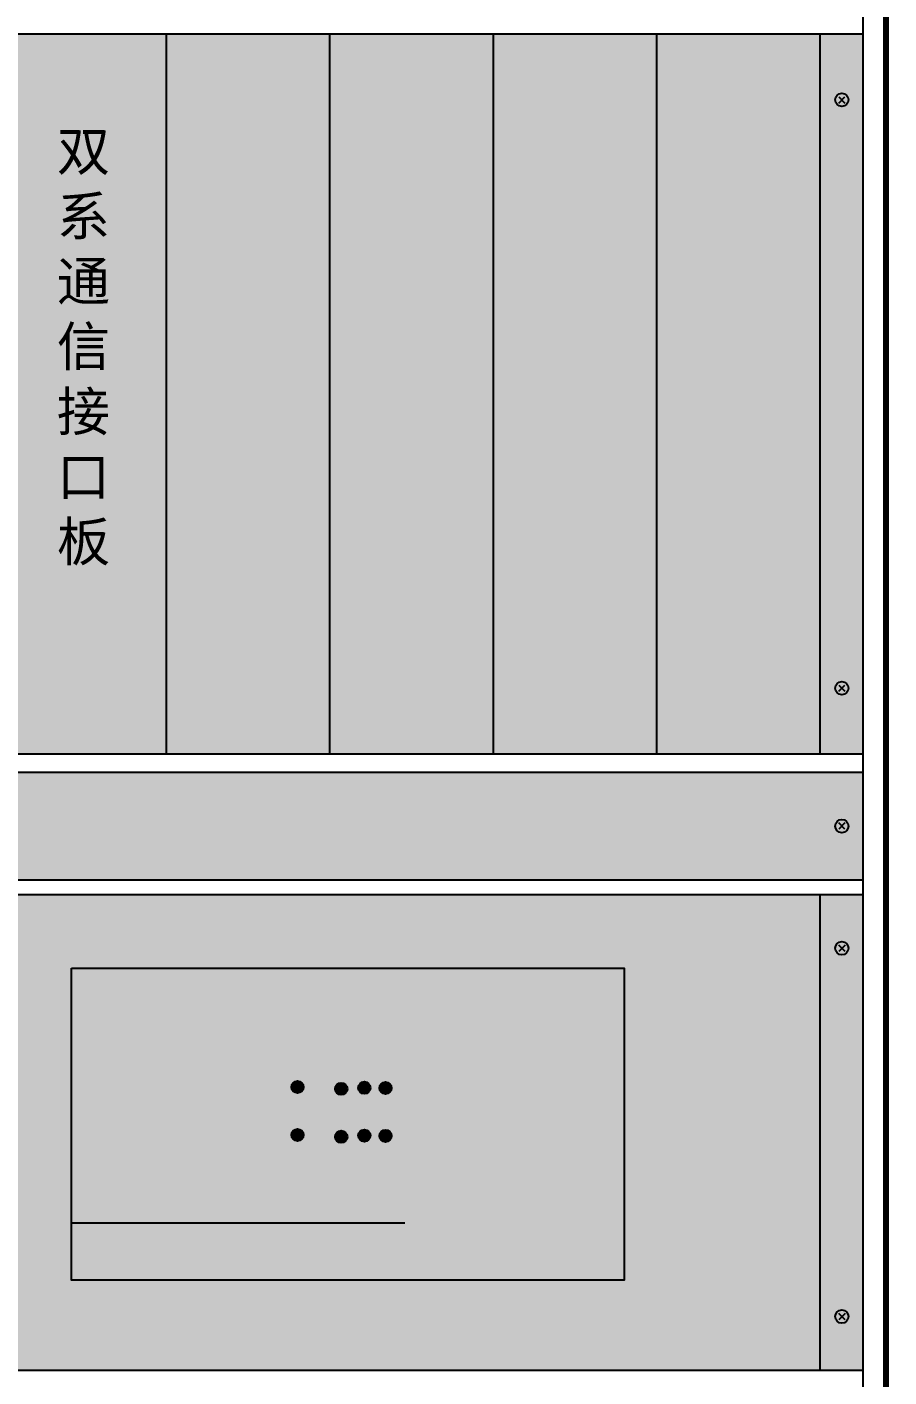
# Model space of a CAD drawing. Header units: millimetres. Extents: x 1211 to 4590, y 32 to 2478.
# Drawn here: x 3111 to 3552, y 1046 to 1738 of the extents above; entities that cross this region are included whole.
import ezdxf

# ---------------------------------------------------------------- set-up
doc = ezdxf.new("R2010")
doc.units = ezdxf.units.MM
doc.styles.get("Standard").update_dxf_attribs({"font": 'simsun.ttc'})

msp = doc.modelspace()

# ---------------------------------------------------------------- hatches: boundary and pattern name
at = {"lineweight": -3, "ltscale": 0.1, "true_color": 0xeff3f7}
h = msp.add_hatch(color=7, dxfattribs=at)
h.dxf.hatch_style = 1
h.paths.add_polyline_path([(3181.92, 1734.15), (3098.18, 1734.15), (3098.18, 1365.16), (3181.92, 1365.16)])
h = msp.add_hatch(color=7, dxfattribs=at)
h.dxf.hatch_style = 1
h.paths.add_polyline_path([(3265.67, 1734.15), (3181.92, 1734.15), (3181.92, 1365.16), (3265.67, 1365.16)])
h = msp.add_hatch(color=7, dxfattribs=at)
h.dxf.hatch_style = 1
h.paths.add_polyline_path([(3349.42, 1734.15), (3265.67, 1734.15), (3265.67, 1365.16), (3349.42, 1365.16)])
h = msp.add_hatch(color=7, dxfattribs=at)
h.dxf.hatch_style = 1
h.paths.add_polyline_path([(3433.16, 1734.15), (3349.42, 1734.15), (3349.42, 1365.16), (3433.16, 1365.16)])
h = msp.add_hatch(color=7, dxfattribs=at)
h.dxf.hatch_style = 1
h.paths.add_polyline_path([(3516.91, 1734.15), (3433.16, 1734.15), (3433.16, 1365.16), (3516.91, 1365.16)])
h = msp.add_hatch(color=7, dxfattribs=at)
h.dxf.hatch_style = 1
h.paths.add_polyline_path([(3517.01, 1365.16), (3538.88, 1365.16), (3538.88, 1734.15), (3517.01, 1734.15)])
h = msp.add_hatch(color=7, dxfattribs=at)
h.dxf.hatch_style = 1
h.paths.add_polyline_path([(2573.82, 1355.91), (2573.82, 1300.65), (3538.88, 1300.65), (3538.88, 1355.91)])
h = msp.add_hatch(color=7, dxfattribs=at)
h.dxf.hatch_style = 1
h.paths.add_polyline_path([(2573.82, 1293.32), (2573.82, 1049.37), (3538.88, 1049.36), (3538.88, 1293.31)])
at = {"ltscale": 0.1}
h = msp.add_hatch(color=49, dxfattribs=at)
h.dxf.hatch_style = 1
edge = h.paths.add_edge_path()
edge.add_line((3159.14, 1218.25), (3159.14, 1234.58))
edge.add_arc((3156.98, 1234.58), 2.16, 0, 180)
edge.add_line((3154.82, 1234.58), (3154.82, 1218.25))
edge.add_arc((3156.98, 1218.25), 2.16, 180, 360)
h = msp.add_hatch(color=49, dxfattribs=at)
h.dxf.hatch_style = 1
edge = h.paths.add_edge_path()
edge.add_line((3166.37, 1218.25), (3166.37, 1234.58))
edge.add_arc((3164.21, 1234.58), 2.16, 0, 180)
edge.add_line((3162.05, 1234.58), (3162.05, 1218.25))
edge.add_arc((3164.21, 1218.25), 2.16, 180, 360)
h = msp.add_hatch(color=49, dxfattribs=at)
h.dxf.hatch_style = 1
edge = h.paths.add_edge_path()
edge.add_line((3173.6, 1218.25), (3173.6, 1234.58))
edge.add_arc((3171.44, 1234.58), 2.16, 0, 180)
edge.add_line((3169.27, 1234.58), (3169.27, 1218.25))
edge.add_arc((3171.44, 1218.25), 2.16, 180, 360)
h = msp.add_hatch(color=49, dxfattribs=at)
h.dxf.hatch_style = 1
edge = h.paths.add_edge_path()
edge.add_line((3180.82, 1218.25), (3180.82, 1234.58))
edge.add_arc((3178.66, 1234.58), 2.16, 0, 180)
edge.add_line((3176.5, 1234.58), (3176.5, 1218.25))
edge.add_arc((3178.66, 1218.25), 2.16, 180, 360)
h = msp.add_hatch(color=49, dxfattribs=at)
h.dxf.hatch_style = 1
edge = h.paths.add_edge_path()
edge.add_line((3188.24, 1218.25), (3188.24, 1234.58))
edge.add_arc((3186.08, 1234.58), 2.16, 0, 180)
edge.add_line((3183.92, 1234.58), (3183.92, 1218.25))
edge.add_arc((3186.08, 1218.25), 2.16, 180, 360)
h = msp.add_hatch(color=49, dxfattribs=at)
h.dxf.hatch_style = 1
edge = h.paths.add_edge_path()
edge.add_line((3195.47, 1218.25), (3195.47, 1234.58))
edge.add_arc((3193.3, 1234.58), 2.16, 0, 180)
edge.add_line((3191.14, 1234.58), (3191.14, 1218.25))
edge.add_arc((3193.3, 1218.25), 2.16, 180, 360)
h = msp.add_hatch(color=49, dxfattribs=at)
h.dxf.hatch_style = 1
edge = h.paths.add_edge_path()
edge.add_line((3202.69, 1218.25), (3202.69, 1234.58))
edge.add_arc((3200.53, 1234.58), 2.16, 0, 180)
edge.add_line((3198.37, 1234.58), (3198.37, 1218.25))
edge.add_arc((3200.53, 1218.25), 2.16, 180, 360)
h = msp.add_hatch(color=49, dxfattribs=at)
h.dxf.hatch_style = 1
edge = h.paths.add_edge_path()
edge.add_line((3209.92, 1218.25), (3209.92, 1234.58))
edge.add_arc((3207.76, 1234.58), 2.16, 0, 180)
edge.add_line((3205.6, 1234.58), (3205.6, 1218.25))
edge.add_arc((3207.76, 1218.25), 2.16, 180, 360)
h = msp.add_hatch(color=49, dxfattribs=at)
h.dxf.hatch_style = 1
edge = h.paths.add_edge_path()
edge.add_line((3335.65, 1218.25), (3335.65, 1234.58))
edge.add_arc((3333.49, 1234.58), 2.16, 0, 180)
edge.add_line((3331.32, 1234.58), (3331.32, 1218.25))
edge.add_arc((3333.49, 1218.25), 2.16, 180, 360)
h = msp.add_hatch(color=49, dxfattribs=at)
h.dxf.hatch_style = 1
edge = h.paths.add_edge_path()
edge.add_line((3342.87, 1218.25), (3342.87, 1234.58))
edge.add_arc((3340.71, 1234.58), 2.16, 0, 180)
edge.add_line((3338.55, 1234.58), (3338.55, 1218.25))
edge.add_arc((3340.71, 1218.25), 2.16, 180, 360)
h = msp.add_hatch(color=49, dxfattribs=at)
h.dxf.hatch_style = 1
edge = h.paths.add_edge_path()
edge.add_line((3350.1, 1218.25), (3350.1, 1234.58))
edge.add_arc((3347.94, 1234.58), 2.16, 0, 180)
edge.add_line((3345.78, 1234.58), (3345.78, 1218.25))
edge.add_arc((3347.94, 1218.25), 2.16, 180, 360)
h = msp.add_hatch(color=49, dxfattribs=at)
h.dxf.hatch_style = 1
edge = h.paths.add_edge_path()
edge.add_line((3357.33, 1218.25), (3357.33, 1234.58))
edge.add_arc((3355.17, 1234.58), 2.16, 0, 180)
edge.add_line((3353.01, 1234.58), (3353.01, 1218.25))
edge.add_arc((3355.17, 1218.25), 2.16, 180, 360)
h = msp.add_hatch(color=49, dxfattribs=at)
h.dxf.hatch_style = 1
edge = h.paths.add_edge_path()
edge.add_line((3364.43, 1218.25), (3364.43, 1234.58))
edge.add_arc((3362.27, 1234.58), 2.16, 0, 180)
edge.add_line((3360.11, 1234.58), (3360.11, 1218.25))
edge.add_arc((3362.27, 1218.25), 2.16, 180, 360)
h = msp.add_hatch(color=49, dxfattribs=at)
h.dxf.hatch_style = 1
edge = h.paths.add_edge_path()
edge.add_line((3371.65, 1218.25), (3371.65, 1234.58))
edge.add_arc((3369.49, 1234.58), 2.16, 0, 180)
edge.add_line((3367.33, 1234.58), (3367.33, 1218.25))
edge.add_arc((3369.49, 1218.25), 2.16, 180, 360)
h = msp.add_hatch(color=49, dxfattribs=at)
h.dxf.hatch_style = 1
edge = h.paths.add_edge_path()
edge.add_line((3378.88, 1218.25), (3378.88, 1234.58))
edge.add_arc((3376.72, 1234.58), 2.16, 0, 180)
edge.add_line((3374.56, 1234.58), (3374.56, 1218.25))
edge.add_arc((3376.72, 1218.25), 2.16, 180, 360)
h = msp.add_hatch(color=49, dxfattribs=at)
h.dxf.hatch_style = 1
edge = h.paths.add_edge_path()
edge.add_line((3386.11, 1218.25), (3386.11, 1234.58))
edge.add_arc((3383.95, 1234.58), 2.16, 0, 180)
edge.add_line((3381.79, 1234.58), (3381.79, 1218.25))
edge.add_arc((3383.95, 1218.25), 2.16, 180, 360)
h = msp.add_hatch(color=49, dxfattribs=at)
h.dxf.hatch_style = 1
edge = h.paths.add_edge_path()
edge.add_line((3159.14, 1193.88), (3159.14, 1210.21))
edge.add_arc((3156.98, 1210.21), 2.16, 0, 180)
edge.add_line((3154.82, 1210.21), (3154.82, 1193.88))
edge.add_arc((3156.98, 1193.88), 2.16, 180, 360)
h = msp.add_hatch(color=49, dxfattribs=at)
h.dxf.hatch_style = 1
edge = h.paths.add_edge_path()
edge.add_line((3166.37, 1193.88), (3166.37, 1210.21))
edge.add_arc((3164.21, 1210.21), 2.16, 0, 180)
edge.add_line((3162.05, 1210.21), (3162.05, 1193.88))
edge.add_arc((3164.21, 1193.88), 2.16, 180, 360)
h = msp.add_hatch(color=49, dxfattribs=at)
h.dxf.hatch_style = 1
edge = h.paths.add_edge_path()
edge.add_line((3173.6, 1193.88), (3173.6, 1210.21))
edge.add_arc((3171.44, 1210.21), 2.16, 0, 180)
edge.add_line((3169.27, 1210.21), (3169.27, 1193.88))
edge.add_arc((3171.44, 1193.88), 2.16, 180, 360)
h = msp.add_hatch(color=49, dxfattribs=at)
h.dxf.hatch_style = 1
edge = h.paths.add_edge_path()
edge.add_line((3180.82, 1193.88), (3180.82, 1210.21))
edge.add_arc((3178.66, 1210.21), 2.16, 0, 180)
edge.add_line((3176.5, 1210.21), (3176.5, 1193.88))
edge.add_arc((3178.66, 1193.88), 2.16, 180, 360)
h = msp.add_hatch(color=49, dxfattribs=at)
h.dxf.hatch_style = 1
edge = h.paths.add_edge_path()
edge.add_line((3188.24, 1193.88), (3188.24, 1210.21))
edge.add_arc((3186.08, 1210.21), 2.16, 0, 180)
edge.add_line((3183.92, 1210.21), (3183.92, 1193.88))
edge.add_arc((3186.08, 1193.88), 2.16, 180, 360)
h = msp.add_hatch(color=49, dxfattribs=at)
h.dxf.hatch_style = 1
edge = h.paths.add_edge_path()
edge.add_line((3195.47, 1193.88), (3195.47, 1210.21))
edge.add_arc((3193.3, 1210.21), 2.16, 0, 180)
edge.add_line((3191.14, 1210.21), (3191.14, 1193.88))
edge.add_arc((3193.3, 1193.88), 2.16, 180, 360)
h = msp.add_hatch(color=49, dxfattribs=at)
h.dxf.hatch_style = 1
edge = h.paths.add_edge_path()
edge.add_line((3202.69, 1193.88), (3202.69, 1210.21))
edge.add_arc((3200.53, 1210.21), 2.16, 0, 180)
edge.add_line((3198.37, 1210.21), (3198.37, 1193.88))
edge.add_arc((3200.53, 1193.88), 2.16, 180, 360)
h = msp.add_hatch(color=49, dxfattribs=at)
h.dxf.hatch_style = 1
edge = h.paths.add_edge_path()
edge.add_line((3209.92, 1193.88), (3209.92, 1210.21))
edge.add_arc((3207.76, 1210.21), 2.16, 0, 180)
edge.add_line((3205.6, 1210.21), (3205.6, 1193.88))
edge.add_arc((3207.76, 1193.88), 2.16, 180, 360)
h = msp.add_hatch(color=49, dxfattribs=at)
h.dxf.hatch_style = 1
edge = h.paths.add_edge_path()
edge.add_line((3335.65, 1193.88), (3335.65, 1210.21))
edge.add_arc((3333.49, 1210.21), 2.16, 0, 180)
edge.add_line((3331.32, 1210.21), (3331.32, 1193.88))
edge.add_arc((3333.49, 1193.88), 2.16, 180, 360)
h = msp.add_hatch(color=49, dxfattribs=at)
h.dxf.hatch_style = 1
edge = h.paths.add_edge_path()
edge.add_line((3342.87, 1193.88), (3342.87, 1210.21))
edge.add_arc((3340.71, 1210.21), 2.16, 0, 180)
edge.add_line((3338.55, 1210.21), (3338.55, 1193.88))
edge.add_arc((3340.71, 1193.88), 2.16, 180, 360)
h = msp.add_hatch(color=49, dxfattribs=at)
h.dxf.hatch_style = 1
edge = h.paths.add_edge_path()
edge.add_line((3350.1, 1193.88), (3350.1, 1210.21))
edge.add_arc((3347.94, 1210.21), 2.16, 0, 180)
edge.add_line((3345.78, 1210.21), (3345.78, 1193.88))
edge.add_arc((3347.94, 1193.88), 2.16, 180, 360)
h = msp.add_hatch(color=49, dxfattribs=at)
h.dxf.hatch_style = 1
edge = h.paths.add_edge_path()
edge.add_line((3357.33, 1193.88), (3357.33, 1210.21))
edge.add_arc((3355.17, 1210.21), 2.16, 0, 180)
edge.add_line((3353.01, 1210.21), (3353.01, 1193.88))
edge.add_arc((3355.17, 1193.88), 2.16, 180, 360)
h = msp.add_hatch(color=49, dxfattribs=at)
h.dxf.hatch_style = 1
edge = h.paths.add_edge_path()
edge.add_line((3364.43, 1193.88), (3364.43, 1210.21))
edge.add_arc((3362.27, 1210.21), 2.16, 0, 180)
edge.add_line((3360.11, 1210.21), (3360.11, 1193.88))
edge.add_arc((3362.27, 1193.88), 2.16, 180, 360)
h = msp.add_hatch(color=49, dxfattribs=at)
h.dxf.hatch_style = 1
edge = h.paths.add_edge_path()
edge.add_line((3371.65, 1193.88), (3371.65, 1210.21))
edge.add_arc((3369.49, 1210.21), 2.16, 0, 180)
edge.add_line((3367.33, 1210.21), (3367.33, 1193.88))
edge.add_arc((3369.49, 1193.88), 2.16, 180, 360)
h = msp.add_hatch(color=49, dxfattribs=at)
h.dxf.hatch_style = 1
edge = h.paths.add_edge_path()
edge.add_line((3378.88, 1193.88), (3378.88, 1210.21))
edge.add_arc((3376.72, 1210.21), 2.16, 0, 180)
edge.add_line((3374.56, 1210.21), (3374.56, 1193.88))
edge.add_arc((3376.72, 1193.88), 2.16, 180, 360)
h = msp.add_hatch(color=49, dxfattribs=at)
h.dxf.hatch_style = 1
edge = h.paths.add_edge_path()
edge.add_line((3386.11, 1193.88), (3386.11, 1210.21))
edge.add_arc((3383.95, 1210.21), 2.16, 0, 180)
edge.add_line((3381.79, 1210.21), (3381.79, 1193.88))
edge.add_arc((3383.95, 1193.88), 2.16, 180, 360)
h = msp.add_hatch(color=250, dxfattribs=at)
h.dxf.hatch_style = 1
edge = h.paths.add_edge_path()
edge.add_line((3240.39, 1207.21), (3306.42, 1207.21))
edge.add_arc((3306.42, 1205.21), 2, 0, 90, ccw=False)
edge.add_line((3308.42, 1205.21), (3308.42, 1144.68))
edge.add_arc((3306.42, 1144.68), 2, 270, 360, ccw=False)
edge.add_line((3306.42, 1142.68), (3240.39, 1142.68))
edge.add_arc((3240.39, 1144.68), 2, 180, 270, ccw=False)
edge.add_line((3238.39, 1144.68), (3238.39, 1205.21))
edge.add_arc((3240.39, 1205.21), 2, 90, 180, ccw=False)
at = {"ltscale": 0.1, "true_color": 0xd9d9d9}
h = msp.add_hatch(color=254, dxfattribs=at)
h.dxf.hatch_style = 1
edge = h.paths.add_edge_path()
edge.add_arc((3249.21, 1194.6), 3.13, 0, 360)
h = msp.add_hatch(color=254, dxfattribs=at)
h.dxf.hatch_style = 1
edge = h.paths.add_edge_path()
edge.add_arc((3271.65, 1193.68), 3.13, 0, 360)
h = msp.add_hatch(color=254, dxfattribs=at)
h.dxf.hatch_style = 1
edge = h.paths.add_edge_path()
edge.add_arc((3283.48, 1194.24), 3.13, 0, 360)
h = msp.add_hatch(color=254, dxfattribs=at)
h.dxf.hatch_style = 1
edge = h.paths.add_edge_path()
edge.add_arc((3294.31, 1194.1), 3.13, 0, 360)
at = {"ltscale": 0.1}
h = msp.add_hatch(color=49, dxfattribs=at)
h.dxf.hatch_style = 1
edge = h.paths.add_edge_path()
edge.add_line((3159.14, 1169.51), (3159.14, 1185.85))
edge.add_arc((3156.98, 1185.85), 2.16, 0, 180)
edge.add_line((3154.82, 1185.85), (3154.82, 1169.51))
edge.add_arc((3156.98, 1169.51), 2.16, 180, 360)
h = msp.add_hatch(color=49, dxfattribs=at)
h.dxf.hatch_style = 1
edge = h.paths.add_edge_path()
edge.add_line((3166.37, 1169.51), (3166.37, 1185.85))
edge.add_arc((3164.21, 1185.85), 2.16, 0, 180)
edge.add_line((3162.05, 1185.85), (3162.05, 1169.51))
edge.add_arc((3164.21, 1169.51), 2.16, 180, 360)
h = msp.add_hatch(color=49, dxfattribs=at)
h.dxf.hatch_style = 1
edge = h.paths.add_edge_path()
edge.add_line((3173.6, 1169.51), (3173.6, 1185.85))
edge.add_arc((3171.44, 1185.85), 2.16, 0, 180)
edge.add_line((3169.27, 1185.85), (3169.27, 1169.51))
edge.add_arc((3171.44, 1169.51), 2.16, 180, 360)
h = msp.add_hatch(color=49, dxfattribs=at)
h.dxf.hatch_style = 1
edge = h.paths.add_edge_path()
edge.add_line((3180.82, 1169.51), (3180.82, 1185.85))
edge.add_arc((3178.66, 1185.85), 2.16, 0, 180)
edge.add_line((3176.5, 1185.85), (3176.5, 1169.51))
edge.add_arc((3178.66, 1169.51), 2.16, 180, 360)
h = msp.add_hatch(color=49, dxfattribs=at)
h.dxf.hatch_style = 1
edge = h.paths.add_edge_path()
edge.add_line((3188.24, 1169.51), (3188.24, 1185.85))
edge.add_arc((3186.08, 1185.85), 2.16, 0, 180)
edge.add_line((3183.92, 1185.85), (3183.92, 1169.51))
edge.add_arc((3186.08, 1169.51), 2.16, 180, 360)
h = msp.add_hatch(color=49, dxfattribs=at)
h.dxf.hatch_style = 1
edge = h.paths.add_edge_path()
edge.add_line((3195.47, 1169.51), (3195.47, 1185.85))
edge.add_arc((3193.3, 1185.85), 2.16, 0, 180)
edge.add_line((3191.14, 1185.85), (3191.14, 1169.51))
edge.add_arc((3193.3, 1169.51), 2.16, 180, 360)
h = msp.add_hatch(color=49, dxfattribs=at)
h.dxf.hatch_style = 1
edge = h.paths.add_edge_path()
edge.add_line((3202.69, 1169.51), (3202.69, 1185.85))
edge.add_arc((3200.53, 1185.85), 2.16, 0, 180)
edge.add_line((3198.37, 1185.85), (3198.37, 1169.51))
edge.add_arc((3200.53, 1169.51), 2.16, 180, 360)
h = msp.add_hatch(color=49, dxfattribs=at)
h.dxf.hatch_style = 1
edge = h.paths.add_edge_path()
edge.add_line((3209.92, 1169.51), (3209.92, 1185.85))
edge.add_arc((3207.76, 1185.85), 2.16, 0, 180)
edge.add_line((3205.6, 1185.85), (3205.6, 1169.51))
edge.add_arc((3207.76, 1169.51), 2.16, 180, 360)
h = msp.add_hatch(color=49, dxfattribs=at)
h.dxf.hatch_style = 1
edge = h.paths.add_edge_path()
edge.add_line((3335.65, 1169.51), (3335.65, 1185.85))
edge.add_arc((3333.49, 1185.85), 2.16, 0, 180)
edge.add_line((3331.32, 1185.85), (3331.32, 1169.51))
edge.add_arc((3333.49, 1169.51), 2.16, 180, 360)
h = msp.add_hatch(color=49, dxfattribs=at)
h.dxf.hatch_style = 1
edge = h.paths.add_edge_path()
edge.add_line((3342.87, 1169.51), (3342.87, 1185.85))
edge.add_arc((3340.71, 1185.85), 2.16, 0, 180)
edge.add_line((3338.55, 1185.85), (3338.55, 1169.51))
edge.add_arc((3340.71, 1169.51), 2.16, 180, 360)
h = msp.add_hatch(color=49, dxfattribs=at)
h.dxf.hatch_style = 1
edge = h.paths.add_edge_path()
edge.add_line((3350.1, 1169.51), (3350.1, 1185.85))
edge.add_arc((3347.94, 1185.85), 2.16, 0, 180)
edge.add_line((3345.78, 1185.85), (3345.78, 1169.51))
edge.add_arc((3347.94, 1169.51), 2.16, 180, 360)
h = msp.add_hatch(color=49, dxfattribs=at)
h.dxf.hatch_style = 1
edge = h.paths.add_edge_path()
edge.add_line((3357.33, 1169.51), (3357.33, 1185.85))
edge.add_arc((3355.17, 1185.85), 2.16, 0, 180)
edge.add_line((3353.01, 1185.85), (3353.01, 1169.51))
edge.add_arc((3355.17, 1169.51), 2.16, 180, 360)
h = msp.add_hatch(color=49, dxfattribs=at)
h.dxf.hatch_style = 1
edge = h.paths.add_edge_path()
edge.add_line((3364.43, 1169.51), (3364.43, 1185.85))
edge.add_arc((3362.27, 1185.85), 2.16, 0, 180)
edge.add_line((3360.11, 1185.85), (3360.11, 1169.51))
edge.add_arc((3362.27, 1169.51), 2.16, 180, 360)
h = msp.add_hatch(color=49, dxfattribs=at)
h.dxf.hatch_style = 1
edge = h.paths.add_edge_path()
edge.add_line((3371.65, 1169.51), (3371.65, 1185.85))
edge.add_arc((3369.49, 1185.85), 2.16, 0, 180)
edge.add_line((3367.33, 1185.85), (3367.33, 1169.51))
edge.add_arc((3369.49, 1169.51), 2.16, 180, 360)
h = msp.add_hatch(color=49, dxfattribs=at)
h.dxf.hatch_style = 1
edge = h.paths.add_edge_path()
edge.add_line((3378.88, 1169.51), (3378.88, 1185.85))
edge.add_arc((3376.72, 1185.85), 2.16, 0, 180)
edge.add_line((3374.56, 1185.85), (3374.56, 1169.51))
edge.add_arc((3376.72, 1169.51), 2.16, 180, 360)
h = msp.add_hatch(color=49, dxfattribs=at)
h.dxf.hatch_style = 1
edge = h.paths.add_edge_path()
edge.add_line((3386.11, 1169.51), (3386.11, 1185.85))
edge.add_arc((3383.95, 1185.85), 2.16, 0, 180)
edge.add_line((3381.79, 1185.85), (3381.79, 1169.51))
edge.add_arc((3383.95, 1169.51), 2.16, 180, 360)
at = {"ltscale": 0.1, "true_color": 0xd9d9d9}
h = msp.add_hatch(color=254, dxfattribs=at)
h.dxf.hatch_style = 1
edge = h.paths.add_edge_path()
edge.add_arc((3249.21, 1170.04), 3.13, 0, 360)
h = msp.add_hatch(color=254, dxfattribs=at)
h.dxf.hatch_style = 1
edge = h.paths.add_edge_path()
edge.add_arc((3271.65, 1169.12), 3.13, 0, 360)
h = msp.add_hatch(color=254, dxfattribs=at)
h.dxf.hatch_style = 1
edge = h.paths.add_edge_path()
edge.add_arc((3283.48, 1169.69), 3.13, 0, 360)
h = msp.add_hatch(color=254, dxfattribs=at)
h.dxf.hatch_style = 1
edge = h.paths.add_edge_path()
edge.add_arc((3294.31, 1169.55), 3.13, 0, 360)
at = {"ltscale": 0.1}
h = msp.add_hatch(color=49, dxfattribs=at)
h.dxf.hatch_style = 1
edge = h.paths.add_edge_path()
edge.add_line((3159.14, 1145.15), (3159.14, 1161.48))
edge.add_arc((3156.98, 1161.48), 2.16, 0, 180)
edge.add_line((3154.82, 1161.48), (3154.82, 1145.15))
edge.add_arc((3156.98, 1145.15), 2.16, 180, 360)
h = msp.add_hatch(color=49, dxfattribs=at)
h.dxf.hatch_style = 1
edge = h.paths.add_edge_path()
edge.add_line((3166.37, 1145.15), (3166.37, 1161.48))
edge.add_arc((3164.21, 1161.48), 2.16, 0, 180)
edge.add_line((3162.05, 1161.48), (3162.05, 1145.15))
edge.add_arc((3164.21, 1145.15), 2.16, 180, 360)
h = msp.add_hatch(color=49, dxfattribs=at)
h.dxf.hatch_style = 1
edge = h.paths.add_edge_path()
edge.add_line((3173.6, 1145.15), (3173.6, 1161.48))
edge.add_arc((3171.44, 1161.48), 2.16, 0, 180)
edge.add_line((3169.27, 1161.48), (3169.27, 1145.15))
edge.add_arc((3171.44, 1145.15), 2.16, 180, 360)
h = msp.add_hatch(color=49, dxfattribs=at)
h.dxf.hatch_style = 1
edge = h.paths.add_edge_path()
edge.add_line((3180.82, 1145.15), (3180.82, 1161.48))
edge.add_arc((3178.66, 1161.48), 2.16, 0, 180)
edge.add_line((3176.5, 1161.48), (3176.5, 1145.15))
edge.add_arc((3178.66, 1145.15), 2.16, 180, 360)
h = msp.add_hatch(color=49, dxfattribs=at)
h.dxf.hatch_style = 1
edge = h.paths.add_edge_path()
edge.add_line((3188.24, 1145.15), (3188.24, 1161.48))
edge.add_arc((3186.08, 1161.48), 2.16, 0, 180)
edge.add_line((3183.92, 1161.48), (3183.92, 1145.15))
edge.add_arc((3186.08, 1145.15), 2.16, 180, 360)
h = msp.add_hatch(color=49, dxfattribs=at)
h.dxf.hatch_style = 1
edge = h.paths.add_edge_path()
edge.add_line((3195.47, 1145.15), (3195.47, 1161.48))
edge.add_arc((3193.3, 1161.48), 2.16, 0, 180)
edge.add_line((3191.14, 1161.48), (3191.14, 1145.15))
edge.add_arc((3193.3, 1145.15), 2.16, 180, 360)
h = msp.add_hatch(color=49, dxfattribs=at)
h.dxf.hatch_style = 1
edge = h.paths.add_edge_path()
edge.add_line((3202.69, 1145.15), (3202.69, 1161.48))
edge.add_arc((3200.53, 1161.48), 2.16, 0, 180)
edge.add_line((3198.37, 1161.48), (3198.37, 1145.15))
edge.add_arc((3200.53, 1145.15), 2.16, 180, 360)
h = msp.add_hatch(color=49, dxfattribs=at)
h.dxf.hatch_style = 1
edge = h.paths.add_edge_path()
edge.add_line((3209.92, 1145.15), (3209.92, 1161.48))
edge.add_arc((3207.76, 1161.48), 2.16, 0, 180)
edge.add_line((3205.6, 1161.48), (3205.6, 1145.15))
edge.add_arc((3207.76, 1145.15), 2.16, 180, 360)
h = msp.add_hatch(color=49, dxfattribs=at)
h.dxf.hatch_style = 1
edge = h.paths.add_edge_path()
edge.add_line((3335.65, 1145.15), (3335.65, 1161.48))
edge.add_arc((3333.49, 1161.48), 2.16, 0, 180)
edge.add_line((3331.32, 1161.48), (3331.32, 1145.15))
edge.add_arc((3333.49, 1145.15), 2.16, 180, 360)
h = msp.add_hatch(color=49, dxfattribs=at)
h.dxf.hatch_style = 1
edge = h.paths.add_edge_path()
edge.add_line((3342.87, 1145.15), (3342.87, 1161.48))
edge.add_arc((3340.71, 1161.48), 2.16, 0, 180)
edge.add_line((3338.55, 1161.48), (3338.55, 1145.15))
edge.add_arc((3340.71, 1145.15), 2.16, 180, 360)
h = msp.add_hatch(color=49, dxfattribs=at)
h.dxf.hatch_style = 1
edge = h.paths.add_edge_path()
edge.add_line((3350.1, 1145.15), (3350.1, 1161.48))
edge.add_arc((3347.94, 1161.48), 2.16, 0, 180)
edge.add_line((3345.78, 1161.48), (3345.78, 1145.15))
edge.add_arc((3347.94, 1145.15), 2.16, 180, 360)
h = msp.add_hatch(color=49, dxfattribs=at)
h.dxf.hatch_style = 1
edge = h.paths.add_edge_path()
edge.add_line((3357.33, 1145.15), (3357.33, 1161.48))
edge.add_arc((3355.17, 1161.48), 2.16, 0, 180)
edge.add_line((3353.01, 1161.48), (3353.01, 1145.15))
edge.add_arc((3355.17, 1145.15), 2.16, 180, 360)
h = msp.add_hatch(color=49, dxfattribs=at)
h.dxf.hatch_style = 1
edge = h.paths.add_edge_path()
edge.add_line((3364.43, 1145.15), (3364.43, 1161.48))
edge.add_arc((3362.27, 1161.48), 2.16, 0, 180)
edge.add_line((3360.11, 1161.48), (3360.11, 1145.15))
edge.add_arc((3362.27, 1145.15), 2.16, 180, 360)
h = msp.add_hatch(color=49, dxfattribs=at)
h.dxf.hatch_style = 1
edge = h.paths.add_edge_path()
edge.add_line((3371.65, 1145.15), (3371.65, 1161.48))
edge.add_arc((3369.49, 1161.48), 2.16, 0, 180)
edge.add_line((3367.33, 1161.48), (3367.33, 1145.15))
edge.add_arc((3369.49, 1145.15), 2.16, 180, 360)
h = msp.add_hatch(color=49, dxfattribs=at)
h.dxf.hatch_style = 1
edge = h.paths.add_edge_path()
edge.add_line((3378.88, 1145.15), (3378.88, 1161.48))
edge.add_arc((3376.72, 1161.48), 2.16, 0, 180)
edge.add_line((3374.56, 1161.48), (3374.56, 1145.15))
edge.add_arc((3376.72, 1145.15), 2.16, 180, 360)
h = msp.add_hatch(color=49, dxfattribs=at)
h.dxf.hatch_style = 1
edge = h.paths.add_edge_path()
edge.add_line((3386.11, 1145.15), (3386.11, 1161.48))
edge.add_arc((3383.95, 1161.48), 2.16, 0, 180)
edge.add_line((3381.79, 1161.48), (3381.79, 1145.15))
edge.add_arc((3383.95, 1145.15), 2.16, 180, 360)
h = msp.add_hatch(color=250, dxfattribs=at)
h.dxf.hatch_style = 1
h.paths.add_polyline_path([(3133.53, 1125.1), (3416.52, 1125.1), (3416.52, 1095.58), (3133.53, 1095.58)])

# ---------------------------------------------------------------- linework, layer by layer
at = {"color": 18, "lineweight": -3, "ltscale": 0.1, "true_color": 0x000000}
for p, q in [((3181.92, 1734.15), (3181.92, 1365.16)), ((3265.67, 1734.15), (3265.67, 1365.16)), ((3349.42, 1734.15), (3349.42, 1365.16)), ((3433.16, 1734.15), (3433.16, 1365.16)), ((3516.91, 1734.15), (3516.91, 1387.35)), ((3516.91, 1734.15), (3516.91, 1365.16)), ((3516.91, 1293.32), (3516.9, 1049.36))]:
    msp.add_line(p, q, dxfattribs=at)
at = {"color": 18, "lineweight": -3, "true_color": 0x000000}
for p, q in [((3526.51, 1698.77), (3529.7, 1701.97)), ((3526.51, 1701.97), (3529.7, 1698.77)), ((3526.51, 1400.54), (3529.7, 1397.34)), ((3526.51, 1397.34), (3529.7, 1400.54)), ((3529.73, 1326.7), (3526.54, 1329.9)), ((3529.73, 1329.9), (3526.54, 1326.7)), ((3529.74, 1264.11), (3526.54, 1267.3)), ((3529.74, 1267.3), (3526.54, 1264.11)), ((3529.74, 1078.58), (3526.54, 1075.39)), ((3529.74, 1075.39), (3526.54, 1078.58))]:
    msp.add_line(p, q, dxfattribs=at)
at = {"ltscale": 0.1}
msp.add_line((3133.53, 1125.1), (3304.27, 1125.1), dxfattribs=at)
at = {"lineweight": 70, "ltscale": 0.1, "const_width": 3}
msp.add_lwpolyline([(3550.77, 2374.38), (3550.77, 34.14), (2564.23, 34.14), (2564.23, 2374.38)], close=True, dxfattribs=at)
at = {"color": 7, "lineweight": -3, "ltscale": 0.1}
for points in [[(2573.82, 2362.84), (3538.88, 2362.84), (3538.88, 45.48), (2573.82, 45.48)], [(2573.82, 1734.15), (3538.88, 1734.15), (3538.88, 1365.16), (2573.82, 1365.16)], [(3517.01, 1734.15), (3538.88, 1734.15), (3538.88, 1365.16), (3517.01, 1365.16)], [(2573.82, 1355.91), (3538.88, 1355.91), (3538.88, 1300.65), (2573.82, 1300.65)], [(2573.82, 1293.32), (3538.88, 1293.31), (3538.88, 1049.36), (2573.82, 1049.37)]]:
    msp.add_lwpolyline(points, close=True, dxfattribs=at)
at = {"color": 18, "ltscale": 0.1, "true_color": 0x000000}
msp.add_lwpolyline([(3133.53, 1255.58), (3416.52, 1255.58), (3416.52, 1095.58), (3133.53, 1095.58)], close=True, dxfattribs=at)
at = {"color": 18, "lineweight": -3, "true_color": 0x000000}
for centre in [(3528.1, 1700.37), (3528.1, 1398.94), (3528.14, 1328.3), (3528.14, 1265.71), (3528.14, 1076.98)]:
    msp.add_circle(centre, 3.39, dxfattribs=at)
at = {"color": 254, "ltscale": 0.1, "true_color": 0xd9d9d9}
for centre in [(3249.21, 1194.6), (3271.65, 1193.68), (3283.48, 1194.24), (3294.31, 1194.1), (3249.21, 1170.04), (3271.65, 1169.12), (3283.48, 1169.69), (3294.31, 1169.55)]:
    msp.add_circle(centre, 3.13, dxfattribs=at)

# ---------------------------------------------------------------- texts
at = {"color": 18, "lineweight": -3, "ltscale": 0.1, "true_color": 0x000000, "insert": (3139.58, 1572.98), "char_height": 20, "attachment_point": 5}
msp.add_mtext_dynamic_manual_height_columns('双系通信接口\\P板', width=37.0142, gutter_width=12.5, heights=[315.84], dxfattribs=at)

doc.saveas('drawing.dxf')
